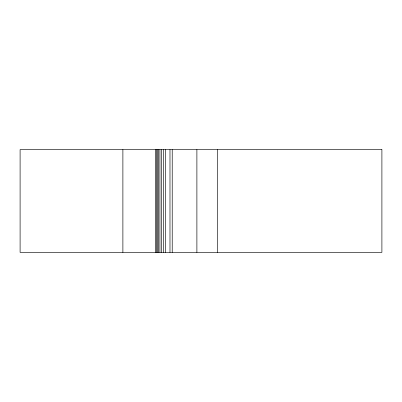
<?xml version="1.0" encoding="UTF-8"?>
<svg xmlns="http://www.w3.org/2000/svg" width="402" height="402" viewBox="0 0 402 402"><rect width="100%" height="100%" fill="white"/><g stroke="black" fill="none" stroke-linecap="round" stroke-linejoin="round"><path stroke-width="0.6" d="M217.447 149.609L217.447 252.391M196.89 149.609L196.89 252.391M172.222 149.609L172.222 252.391M169.986 149.609L169.986 252.391M165.589 149.609L165.589 252.391M163.529 149.609L163.529 252.391M161.629 149.609L161.629 252.391M159.926 149.609L159.926 252.391M158.468 149.609L158.468 252.391M157.288 149.609L157.288 252.391M156.413 149.609L156.413 252.391M155.649 149.609L155.649 252.391M122.886 149.609L122.886 252.391M381.9 149.609L20.1 149.609L20.1 252.391L381.9 252.391L381.9 149.609"/></g></svg>
